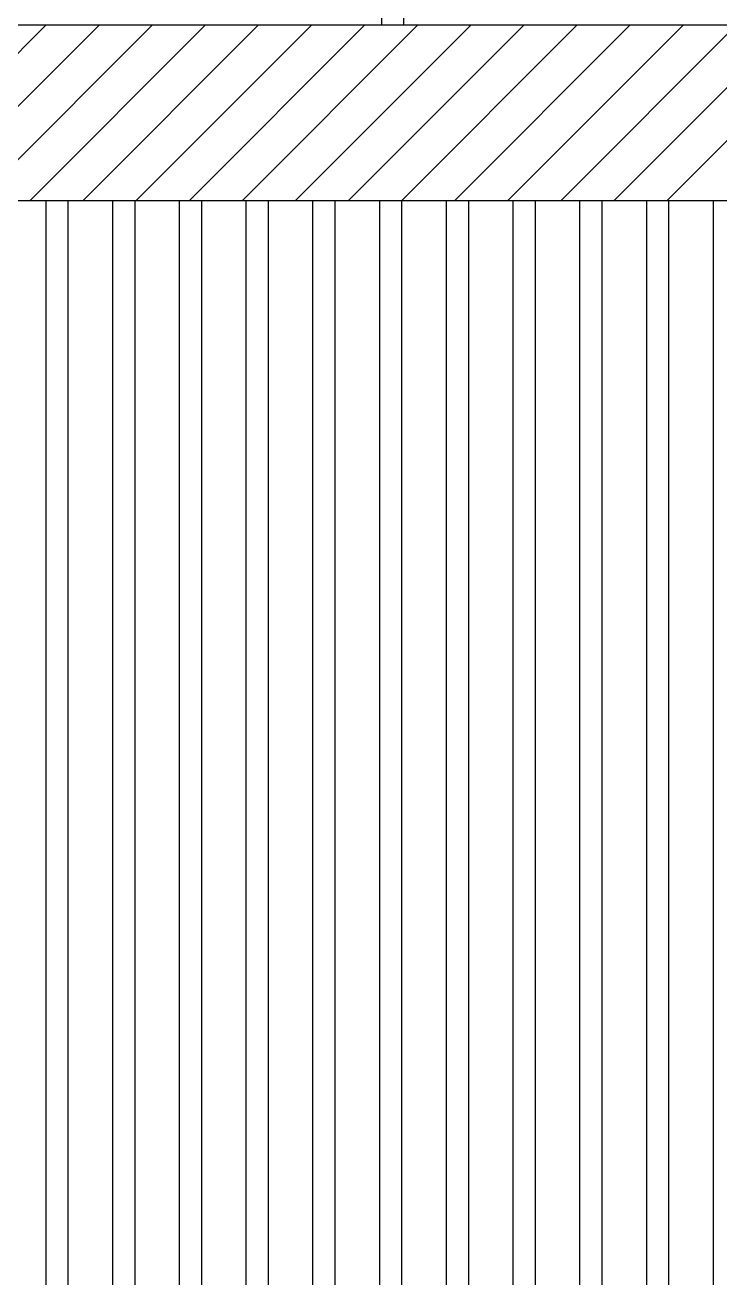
# Model space of a CAD drawing. Header units: millimetres. Extents: x 1417 to 35090, y -5751 to 14938.
# Drawn here: x 6048 to 7635, y -5751 to -2875 of the extents above; entities that cross this region are included whole.
import ezdxf

# ---------------------------------------------------------------- set-up
doc = ezdxf.new("R2010")
doc.units = ezdxf.units.MM

msp = doc.modelspace()

# ---------------------------------------------------------------- linework, layer by layer
for p, q in [((6912.2, -775.4), (6912.2, -2875.4)), ((6862.2, -825.4), (6862.2, -2875.4)), ((10872.2, -2875.4), (4872.2, -2875.4)), ((4872.2, -3275.4), (10872.2, -3275.4))]:
    msp.add_line(p, q)
at = {"color": 6, "linetype": 'Continuous'}
for p, q in [((5695.9, -3275.4), (6095.9, -2875.4)), ((5817.1, -3275.4), (6217.1, -2875.4)), ((5938.4, -3275.4), (6338.4, -2875.4)), ((6059.6, -3275.4), (6459.6, -2875.4)), ((6180.8, -3275.4), (6580.8, -2875.4)), ((6302.1, -3275.4), (6702.1, -2875.4)), ((6423.3, -3275.4), (6823.3, -2875.4)), ((6544.5, -3275.4), (6944.5, -2875.4)), ((6665.8, -3275.4), (7065.8, -2875.4)), ((6787, -3275.4), (7187, -2875.4)), ((6908.3, -3275.4), (7308.3, -2875.4)), ((7029.5, -3275.4), (7429.5, -2875.4)), ((7150.7, -3275.4), (7550.7, -2875.4)), ((7272, -3275.4), (7672, -2875.4)), ((7393.2, -3275.4), (7793.2, -2875.4)), ((7514.4, -3275.4), (7914.4, -2875.4))]:
    msp.add_line(p, q, dxfattribs=at)
at = {"linetype": 'Continuous'}
for p, q in [((6096, -5750.9), (6096, -3275.4)), ((6146.8, -5750.9), (6146.8, -3275.4)), ((6248.4, -5750.9), (6248.4, -3275.4)), ((6299.2, -5750.9), (6299.2, -3275.4)), ((6400.8, -5750.9), (6400.8, -3275.4)), ((6451.6, -5750.9), (6451.6, -3275.4)), ((6553.2, -5750.9), (6553.2, -3275.4)), ((6604, -5750.9), (6604, -3275.4)), ((6705.6, -5750.9), (6705.6, -3275.4)), ((6756.4, -5750.9), (6756.4, -3275.4)), ((6858, -5750.9), (6858, -3275.4)), ((6908.8, -5750.9), (6908.8, -3275.4)), ((7010.4, -5750.9), (7010.4, -3275.4)), ((7061.2, -5750.9), (7061.2, -3275.4)), ((7162.8, -5750.9), (7162.8, -3275.4)), ((7213.6, -5750.9), (7213.6, -3275.4)), ((7315.2, -5750.9), (7315.2, -3275.4)), ((7366, -5750.9), (7366, -3275.4)), ((7467.6, -5750.9), (7467.6, -3275.4)), ((7518.4, -5750.9), (7518.4, -3275.4)), ((7620, -5750.9), (7620, -3275.4))]:
    msp.add_line(p, q, dxfattribs=at)

doc.saveas('drawing.dxf')
